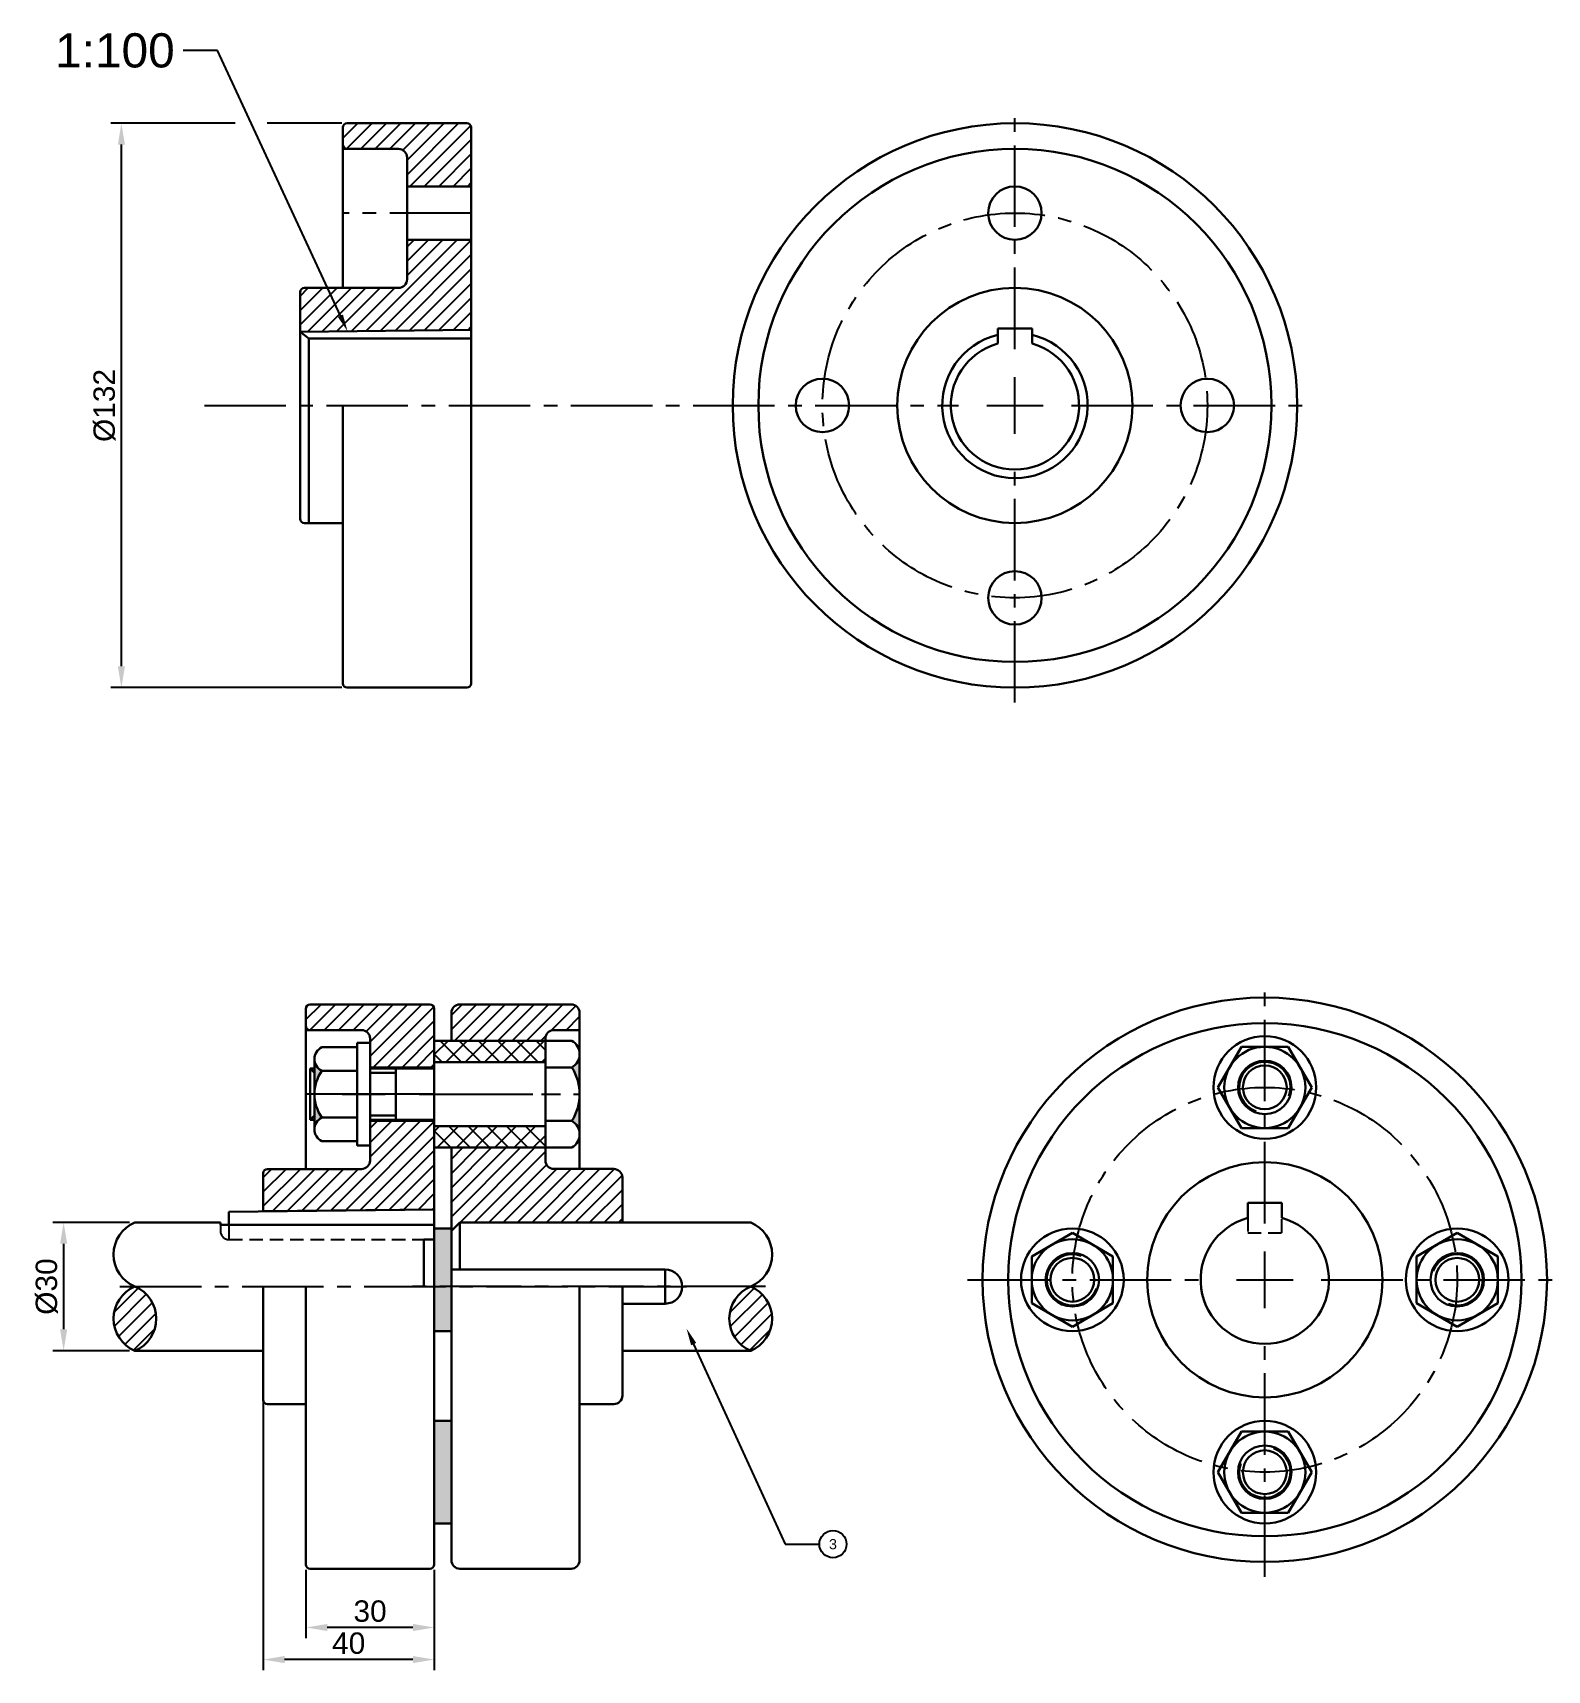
# Model space of a CAD drawing. Header units: millimetres. Extents: x 3557 to 4258, y 1072 to 1484.
# Drawn here: x 3557.3 to 3911.4, y 1072.4 to 1455.4 of the extents above; entities that cross this region are included whole.
import ezdxf
from ezdxf import colors
from ezdxf.entities.mleader import LeaderData, LeaderLine
from ezdxf.enums import TextEntityAlignment as Align
from ezdxf.math import Vec2, Vec3

# ---------------------------------------------------------------- set-up
doc = ezdxf.new("R2010")
doc.units = ezdxf.units.MM
doc.linetypes.add('CENTER2', pattern=[28.575, 19.05, -3.175, 3.175, -3.175])
doc.linetypes.add('HIDDEN2', pattern=[4.7625, 3.175, -1.5875])
for name, color, linetype in [('center lines', 1, 'CENTER2'), ('Dimention', 5, 'Continuous'), ('Hatching', 7, 'Continuous'), ('Hidden lines', 8, 'HIDDEN2')]:
    doc.layers.add(name, color=color, linetype=linetype)
doc.layers.add('Drawing', color=7, linetype='Continuous', lineweight=30)
doc.layers.add('Leaders', color=7, linetype='Continuous', lineweight=30)
doc.styles.get("Standard").update_dxf_attribs({"font": 'arial.ttf'})
doc.dimstyles.new('ISO-25', dxfattribs={"dimscale": 2, "dimtxt": 2.5, "dimasz": 2.5, "dimexe": 1.25, "dimexo": 0.625, "dimtad": 1, "dimtoh": 1, "dimdsep": 46, "dimtxsty": 'Standard', "dimcen": 2.5, "dimadec": 0, "dimazin": 0, "dimtfac": 1, "dimtmove": 0, "dimatfit": 3, "dimfxl": 1, "dimarcsym": 0})
pattern_1 = [(45, (-2213.112, -198.1182), (-1.683798, 1.683798), [])]

# ---------------------------------------------------------------- blocks, each defined once
blk = doc.blocks.new('*U1')
at = {"layer": 'Drawing'}
blk.add_circle((0, 0), 6.25, dxfattribs=at)
blk = doc.blocks.new('*U2')
at = {"layer": 'center lines', "color": 0, "linetype": 'ByBlock', "lineweight": -2, "transparency": 16777216}
blk.add_blockref('*U1', (3786.93, 1413.21), dxfattribs=at)
for p, rotation in [((3741.93, 1368.21), 90), ((3831.93, 1368.21), 270), ((3786.93, 1323.21), 180)]:
    blk.add_blockref('*U1', p, dxfattribs=dict(at, rotation=rotation))
blk = doc.blocks.new('*D3')
at = {"layer": 'Defpoints', "color": 0, "transparency": 16777216}
for p in [(3577.99, 1434.21), (3630.79, 1434.21), (3630.79, 1302.21)]:
    blk.add_point(p, dxfattribs=at)
at = {"layer": 'Dimention', "color": 0, "lineweight": -2, "transparency": 16777216}
for p, q in [((3604.58, 1434.21), (3575.49, 1434.21)), ((3629.54, 1434.21), (3612.08, 1434.21)), ((3577.99, 1307.21), (3577.99, 1429.21)), ((3629.54, 1302.21), (3575.49, 1302.21))]:
    blk.add_line(p, q, dxfattribs=at)
at = {"layer": 'Dimention', "color": 0, "transparency": 16777216}
for points in [[(3577.16, 1429.21), (3578.82, 1429.21), (3577.99, 1434.21)], [(3577.16, 1307.21), (3578.82, 1307.21), (3577.99, 1302.21)]]:
    blk.add_solid(points, dxfattribs=at)
at = {"layer": 'Dimention', "color": 0, "transparency": 16777216, "insert": (3574.05, 1368.21), "char_height": 5, "attachment_point": 5, "rotation": 90}
blk.add_mtext('%%C132', dxfattribs=at)
blk = doc.blocks.new('*U111')
at = {"layer": 'center lines', "color": 0, "linetype": 'CENTER2', "transparency": 16777216}
blk.add_line((-16.5, 0), (16.5, 0), dxfattribs=at)
blk = doc.blocks.new('*U113')
at = {"layer": 'center lines', "color": 0, "linetype": 'CENTER2', "transparency": 16777216}
blk.add_line((7.65, 0), (-7.65, 0), dxfattribs=at)
blk = doc.blocks.new('*U105')
at = {"layer": 'center lines', "color": 0, "linetype": 'CENTER2', "transparency": 16777216}
blk.add_line((-5, 0), (5, 0), dxfattribs=at)
blk = doc.blocks.new('*U125')
at = {"layer": 'Drawing'}
blk.add_circle((0, 0), 6.25, dxfattribs=at)
blk = doc.blocks.new('*U126')
at = {"layer": 'Drawing', "color": 0, "linetype": 'ByBlock', "lineweight": -2, "transparency": 16777216}
blk.add_blockref('*U125', (3786.93, 1413.21), dxfattribs=at)
for p, rotation in [((3741.93, 1368.21), 90), ((3831.93, 1368.21), 270), ((3786.93, 1323.21), 180)]:
    blk.add_blockref('*U125', p, dxfattribs=dict(at, rotation=rotation))
blk = doc.blocks.new('*U127')
at = {"layer": 'center lines', "color": 0, "linetype": 'CENTER2', "transparency": 16777216}
for p, q in [((0, 13.2), (0, 69.5)), ((-69.5, 0), (-13.2, 0)), ((13.2, 0), (69.5, 0)), ((0, -69.5), (0, -13.2))]:
    blk.add_line(p, q, dxfattribs=at)
at = {"layer": 'center lines', "color": 0, "linetype": 'Continuous', "transparency": 16777216}
for p, q in [((0, -6.6), (0, 6.6)), ((-6.6, 0), (6.6, 0))]:
    blk.add_line(p, q, dxfattribs=at)
blk = doc.blocks.new('*U128')
at = {"layer": 'Drawing'}
blk.add_circle((0, 0), 12, dxfattribs=at)
blk = doc.blocks.new('*U129')
at = {"layer": 'Drawing', "color": 0, "linetype": 'ByBlock', "lineweight": -2, "transparency": 16777216}
blk.add_blockref('*U128', (5965.94, 1405.24), dxfattribs=at)
for p, rotation in [((5920.94, 1360.24), 90), ((6010.94, 1360.24), 270), ((5965.94, 1315.24), 180)]:
    blk.add_blockref('*U128', p, dxfattribs=dict(at, rotation=rotation))
blk = doc.blocks.new('*U28')
at = {"color": 0, "linetype": 'Continuous'}
for p, q in [((-9.5, 5.48), (0, 10.97)), ((9.5, 5.48), (0, 10.97)), ((-9.5, -5.48), (-9.5, 5.48)), ((9.5, -5.48), (9.5, 5.48)), ((-9.5, -5.48), (0, -10.97)), ((9.5, -5.48), (0, -10.97))]:
    blk.add_line(p, q, dxfattribs=at)
for radius in [9.5, 5.12]:
    blk.add_circle((0, 0), radius, dxfattribs=at)
blk.add_arc((0, 0), 6, 250, 160, dxfattribs=at)
blk = doc.blocks.new('*U130')
at = {"layer": 'Drawing', "rotation": 90}
blk.add_blockref('*U28', (0, 0), dxfattribs=at)
blk = doc.blocks.new('*U131')
at = {"layer": 'Drawing', "color": 0, "linetype": 'ByBlock', "lineweight": -2, "transparency": 16777216}
blk.add_blockref('*U130', (5965.94, 1405.24), dxfattribs=at)
for p, rotation in [((5920.94, 1360.24), 90), ((6010.94, 1360.24), 270), ((5965.94, 1315.24), 180)]:
    blk.add_blockref('*U130', p, dxfattribs=dict(at, rotation=rotation))
blk = doc.blocks.new('*U133')
at = {"layer": 'center lines', "color": 0, "linetype": 'CENTER2', "transparency": 16777216}
blk.add_line((-16, 0), (116.52, 0), dxfattribs=at)
blk = doc.blocks.new('*U135')
at = {"layer": 'center lines', "color": 0, "linetype": 'CENTER2', "transparency": 16777216}
blk.add_line((28, 0), (-55.37, 0), dxfattribs=at)
blk = doc.blocks.new('_TagCircle - Imperial')
at = {"color": 0, "linetype": 'ByBlock', "lineweight": -2, "transparency": 16777216}
blk.add_circle((0, 0), 0.125, dxfattribs=at)
at = {"color": 0, "transparency": 16777216}
blk.add_attdef('TAGNUMBER', text='', height=0.09375, dxfattribs=at).set_placement((0, -0.046875), align=Align.CENTER)
blk = doc.blocks.new('*D140')
at = {"layer": 'Defpoints', "color": 0, "transparency": 16777216}
for p in [(3581.14, 1177.13), (3564.48, 1147.13), (3581.14, 1147.13)]:
    blk.add_point(p, dxfattribs=at)
at = {"layer": 'Dimention', "color": 0, "lineweight": -2, "transparency": 16777216}
for p, q in [((3579.89, 1177.13), (3561.98, 1177.13)), ((3564.48, 1172.13), (3564.48, 1152.13)), ((3579.89, 1147.13), (3561.98, 1147.13))]:
    blk.add_line(p, q, dxfattribs=at)
at = {"layer": 'Dimention', "color": 0, "transparency": 16777216}
for points in [[(3563.65, 1172.13), (3565.32, 1172.13), (3564.48, 1177.13)], [(3563.65, 1152.13), (3565.32, 1152.13), (3564.48, 1147.13)]]:
    blk.add_solid(points, dxfattribs=at)
at = {"layer": 'Dimention', "color": 0, "transparency": 16777216, "insert": (3560.54, 1162.13), "char_height": 5, "attachment_point": 5, "rotation": 90}
blk.add_mtext('%%C30', dxfattribs=at)
blk = doc.blocks.new('*D143')
at = {"layer": 'Defpoints', "color": 0, "transparency": 16777216}
for p in [(3621.14, 1097.13), (3651.14, 1097.13), (3621.14, 1082.39)]:
    blk.add_point(p, dxfattribs=at)
at = {"layer": 'Dimention', "color": 0, "lineweight": -2, "transparency": 16777216}
for p, q in [((3621.14, 1095.88), (3621.14, 1079.89)), ((3651.14, 1095.88), (3651.14, 1079.89)), ((3646.14, 1082.39), (3626.14, 1082.39))]:
    blk.add_line(p, q, dxfattribs=at)
at = {"layer": 'Dimention', "color": 0, "transparency": 16777216}
for points in [[(3626.14, 1083.22), (3626.14, 1081.55), (3621.14, 1082.39)], [(3646.14, 1083.22), (3646.14, 1081.55), (3651.14, 1082.39)]]:
    blk.add_solid(points, dxfattribs=at)
at = {"layer": 'Dimention', "color": 0, "transparency": 16777216, "insert": (3636.14, 1086.19), "char_height": 5, "attachment_point": 5}
blk.add_mtext('30', dxfattribs=at)
blk = doc.blocks.new('*D144')
at = {"layer": 'Defpoints', "color": 0, "transparency": 16777216}
for p in [(3611.14, 1138.91), (3651.14, 1097.13), (3611.14, 1074.89)]:
    blk.add_point(p, dxfattribs=at)
at = {"layer": 'Dimention', "color": 0, "lineweight": -2, "transparency": 16777216}
for p, q in [((3611.14, 1137.66), (3611.14, 1072.39)), ((3651.14, 1095.88), (3651.14, 1072.39)), ((3646.14, 1074.89), (3616.14, 1074.89))]:
    blk.add_line(p, q, dxfattribs=at)
at = {"layer": 'Dimention', "color": 0, "transparency": 16777216}
for points in [[(3616.14, 1075.72), (3616.14, 1074.05), (3611.14, 1074.89)], [(3646.14, 1075.72), (3646.14, 1074.05), (3651.14, 1074.89)]]:
    blk.add_solid(points, dxfattribs=at)
at = {"layer": 'Dimention', "color": 0, "transparency": 16777216, "insert": (3631.14, 1078.69), "char_height": 5, "attachment_point": 5}
blk.add_mtext('40', dxfattribs=at)

msp = doc.modelspace()

# ---------------------------------------------------------------- hatches: boundary and pattern name
at = {"layer": 'Hatching'}
h = msp.add_hatch(dxfattribs=at)
h.set_pattern_fill('ANSI31', color=8, scale=0.75)
h.paths.add_polyline_path([(3659.794, 1433.214, 0.4142136), (3658.794, 1434.214), (3630.794, 1434.214, 0.4142136), (3629.794, 1433.214), (3629.794, 1429.214, 0.4142136), (3630.794, 1428.214), (3642.794, 1428.214, -0.4142136), (3644.794, 1426.214), (3644.794, 1419.464), (3659.794, 1419.464)])
h.paths.add_polyline_path([(3659.794, 1406.964), (3644.794, 1406.964), (3644.794, 1397.714, -0.4142136), (3642.794, 1395.714), (3620.794, 1395.714, 0.4142136), (3619.794, 1394.714), (3619.794, 1385.472), (3619.798, 1385.469), (3659.794, 1385.869)])
h.paths.add_polyline_path([(4175.107, 1397.061), (4175.107, 1400.057), (4153.107, 1400.057), (4153.107, 1385.561), (4193.107, 1385.161), (4193.107, 1393.061, 0.4142136), (4191.107, 1395.061), (4177.107, 1395.061, -0.4142136)])
h.paths.add_polyline_path([(4183.107, 1431.56, 0.4142136), (4181.107, 1433.56), (4157.485, 1433.56), (4158.849, 1425.057), (4175.107, 1425.057), (4175.107, 1425.56, -0.4142136), (4177.107, 1427.56), (4183.107, 1427.56)])
h.paths.add_polyline_path([(4157.485, 1433.56), (4155.107, 1433.56, 0.4142136), (4153.107, 1431.56), (4153.107, 1425.057), (4158.849, 1425.057)])
h = msp.add_hatch(dxfattribs=at)
h.set_pattern_fill('ANSI31', color=8, scale=0.75)
h.set_pattern_definition(pattern_1)
h.paths.add_polyline_path([(3651.144, 1213.376), (3651.144, 1227.126, 0.4142136), (3650.144, 1228.126), (3622.144, 1228.126, 0.4142136), (3621.144, 1227.126), (3621.144, 1223.126, 0.4142136), (3622.144, 1222.126), (3634.144, 1222.126, -0.4142136), (3636.144, 1220.126), (3636.144, 1213.376)])
h.paths.add_polyline_path([(3651.144, 1180.126), (3651.144, 1200.876), (3636.144, 1200.876), (3636.144, 1191.626, -0.4142136), (3634.144, 1189.626), (3612.144, 1189.626, 0.4142136), (3611.144, 1188.626), (3611.144, 1179.726)])
h = msp.add_hatch(dxfattribs=at)
h.set_pattern_fill('ANSI31', color=8, scale=0.75)
h.set_pattern_definition([(45, (-2053.9492, -196.531), (-1.683798, 1.683798), [])])
h.paths.add_polyline_path([(3657.144, 1228.126, 0.4142136), (3655.144, 1226.126), (3655.144, 1219.626), (3677.144, 1219.626), (3677.144, 1220.126, -0.4142136), (3679.144, 1222.126), (3685.144, 1222.126), (3685.144, 1226.126, 0.4142136), (3683.144, 1228.126)])
h.paths.add_polyline_path([(3655.144, 1194.622), (3655.144, 1175.126), (3657.144, 1177.126), (3695.144, 1177.126), (3695.144, 1187.627, 0.4142136), (3693.144, 1189.627), (3679.144, 1189.627, -0.4142136), (3677.144, 1191.627), (3677.144, 1194.622)])
h.paths.add_polyline_path([(3725.144, 1147.126, 0.6666667), (3725.144, 1162.126, 0.6666667)])
h = msp.add_hatch(dxfattribs=at)
h.set_pattern_fill('ANSI37')
h.set_pattern_definition([(45, (-585.2305, -7.1194), (-2.245064, 2.245064), []), (135, (-585.2305, -7.1194), (-2.245064, -2.245064), [])])
h.paths.add_polyline_path([(3677.144, 1214.626), (3677.144, 1219.626), (3651.144, 1219.626), (3651.144, 1214.626)])
h.paths.add_polyline_path([(3677.144, 1194.626), (3677.144, 1199.626), (3651.144, 1199.626), (3651.144, 1194.626)])
h = msp.add_hatch(color=8, dxfattribs=at)
h.dxf.hatch_style = 1
h.paths.add_polyline_path([(3624.851, 1212.611, -0.2679492), (3623.144, 1215.139), (3623.144, 1207.126, -0.1520442)])
h.paths.add_polyline_path([(3623.144, 1207.126), (3623.144, 1202.126), (3623.144, 1199.144, -0.2655717), (3624.851, 1201.641, -0.1520442)])
h = msp.add_hatch(color=8, dxfattribs=at)
h.dxf.hatch_style = 1
h.paths.add_polyline_path([(3685.144, 1216.503, -0.2681946), (3683.339, 1213.376, -0.1415215), (3685.144, 1207.126)])
h.paths.add_polyline_path([(3683.339, 1200.876, -0.2679492), (3685.144, 1197.753), (3685.144, 1207.126, -0.1415215)])
h = msp.add_hatch(color=9, dxfattribs=at)
h.dxf.hatch_style = 1
h.paths.add_polyline_path([(3655.144, 1175.126), (3655.144, 1175.713), (3651.144, 1175.713), (3651.144, 1162.126), (3655.144, 1162.126)])
h.paths.add_polyline_path([(3655.144, 1162.126), (3651.144, 1162.126), (3651.144, 1151.713), (3655.144, 1151.713)])
h.paths.add_polyline_path([(3655.144, 1130.713), (3651.144, 1130.713), (3651.144, 1106.713), (3655.144, 1106.713)])
h = msp.add_hatch(dxfattribs=at)
h.set_pattern_fill('ANSI31', color=8, scale=0.75)
h.set_pattern_definition(pattern_1)
h.paths.add_polyline_path([(3581.144, 1162.126, 0.6666667), (3581.144, 1147.126, 0.6666667)])

# ---------------------------------------------------------------- linework, layer by layer
at = {"layer": 'center lines', "linetype": 'CENTER2'}
for p, q in [((3786.932, 1381.414), (3786.932, 1437.714)), ((3659.794, 1413.214), (3629.794, 1413.214)), ((3597.383, 1368.214), (3773.732, 1368.214)), ((3800.132, 1368.214), (3856.432, 1368.214)), ((3786.932, 1298.714), (3786.932, 1355.014)), ((3633.144, 1207.126), (3621.144, 1207.126)), ((3651.144, 1207.126), (3636.144, 1207.126)), ((3655.144, 1207.126), (3685.144, 1207.126))]:
    msp.add_line(p, q, dxfattribs=at)
at = {"layer": 'center lines', "linetype": 'Continuous'}
for p, q in [((3786.932, 1361.614), (3786.932, 1374.814)), ((3780.332, 1368.214), (3793.532, 1368.214))]:
    msp.add_line(p, q, dxfattribs=at)
at = {"layer": 'center lines', "linetype": 'CENTER2'}
for centre in [(3786.932, 1368.214), (3845.362, 1163.713)]:
    msp.add_circle(centre, 45, dxfattribs=at)
at = {"layer": 'Drawing'}
for p, q in [((3629.794, 1433.214), (3629.794, 1395.714)), ((3658.794, 1434.214), (3630.794, 1434.214)), ((3659.794, 1433.214), (3659.794, 1303.214)), ((3642.794, 1428.214), (3629.794, 1428.214)), ((3644.794, 1426.214), (3644.794, 1397.714)), ((3659.794, 1419.464), (3644.794, 1419.464)), ((3659.794, 1406.964), (3644.794, 1406.964)), ((3619.794, 1394.714), (3619.794, 1341.714)), ((3642.794, 1395.714), (3620.794, 1395.714)), ((3659.794, 1385.869), (3619.794, 1385.469)), ((3621.794, 1383.869), (3619.798, 1385.469)), ((3659.794, 1383.869), (3621.794, 1383.869)), ((3621.794, 1383.869), (3621.794, 1340.714)), ((3782.932, 1386.214), (3790.932, 1386.214)), ((3782.932, 1382.671), (3782.932, 1386.214)), ((3790.932, 1382.671), (3790.932, 1386.214)), ((3629.794, 1368.214), (3629.794, 1303.214)), ((3629.794, 1340.714), (3620.794, 1340.714)), ((3658.794, 1302.214), (3630.794, 1302.214)), ((3621.144, 1227.126), (3621.144, 1189.626)), ((3650.144, 1228.126), (3622.144, 1228.126)), ((3651.144, 1227.126), (3651.144, 1097.126)), ((3655.144, 1226.126), (3655.144, 1219.622)), ((3657.144, 1228.126), (3683.144, 1228.126)), ((3685.144, 1226.126), (3685.144, 1189.627)), ((3634.144, 1222.126), (3621.144, 1222.126)), ((3679.144, 1222.126), (3685.144, 1222.126)), ((3633.144, 1218.096), (3624.851, 1218.096)), ((3636.144, 1220.126), (3636.144, 1213.126)), ((3651.144, 1219.626), (3677.144, 1219.626)), ((3651.144, 1219.626), (3651.144, 1194.626)), ((3655.144, 1219.622), (3677.144, 1219.622)), ((3677.144, 1220.126), (3677.144, 1191.627)), ((3677.144, 1219.626), (3677.144, 1194.626)), ((3683.339, 1219.626), (3677.144, 1219.626)), ((3677.144, 1219.626), (3677.144, 1194.626)), ((3651.144, 1214.626), (3677.144, 1214.626)), ((3677.144, 1214.626), (3651.144, 1214.626)), ((3651.144, 1214.626), (3651.144, 1199.626)), ((3685.144, 1216.503), (3685.144, 1197.749)), ((3622.144, 1213.126), (3622.144, 1201.126)), ((3623.144, 1212.126), (3622.144, 1213.126)), ((3623.144, 1213.126), (3622.144, 1213.126)), ((3623.144, 1212.126), (3623.144, 1202.126)), ((3651.144, 1213.376), (3636.144, 1213.376)), ((3651.144, 1213.126), (3636.144, 1213.126)), ((3642.144, 1212.126), (3636.144, 1212.126)), ((3642.144, 1213.126), (3642.144, 1201.126)), ((3683.339, 1213.376), (3677.144, 1213.376)), ((3623.144, 1202.126), (3622.144, 1201.126)), ((3623.144, 1201.126), (3622.144, 1201.126)), ((3642.144, 1202.126), (3636.144, 1202.126)), ((3651.144, 1201.126), (3636.144, 1201.126)), ((3636.144, 1201.126), (3636.144, 1191.626)), ((3651.144, 1200.876), (3636.144, 1200.876)), ((3651.144, 1199.626), (3677.144, 1199.626)), ((3677.144, 1199.626), (3651.144, 1199.626)), ((3683.339, 1200.876), (3677.144, 1200.876)), ((3651.144, 1194.626), (3677.144, 1194.626)), ((3655.144, 1194.626), (3655.144, 1098.127)), ((3655.144, 1194.622), (3677.144, 1194.622)), ((3683.339, 1194.626), (3677.144, 1194.626)), ((3611.144, 1188.626), (3611.144, 1179.726)), ((3634.144, 1189.626), (3612.144, 1189.626)), ((3679.144, 1189.627), (3693.144, 1189.627)), ((3695.144, 1187.627), (3695.144, 1177.126)), ((3651.144, 1180.126), (3603.144, 1179.646)), ((3603.144, 1179.646), (3603.144, 1176.583)), ((3611.144, 1179.726), (3651.144, 1180.126)), ((3651.144, 1173.126), (3651.144, 1180.126)), ((3841.362, 1181.713), (3849.362, 1181.713)), ((3841.362, 1178.17), (3841.362, 1181.713)), ((3849.362, 1181.713), (3841.362, 1181.713)), ((3841.362, 1181.713), (3841.362, 1178.17)), ((3849.362, 1178.17), (3849.362, 1181.713)), ((3849.362, 1178.17), (3849.362, 1181.713)), ((3581.144, 1177.126), (3601.144, 1177.126)), ((3601.144, 1177.126), (3601.144, 1176.583)), ((3601.144, 1176.583), (3651.144, 1176.583)), ((3657.144, 1177.126), (3655.144, 1175.126)), ((3725.144, 1177.126), (3657.144, 1177.126)), ((3657.144, 1166.126), (3657.144, 1177.126)), ((3648.703, 1162.126), (3648.703, 1173.126)), ((3648.703, 1173.126), (3651.144, 1173.126)), ((3655.144, 1175.713), (3651.144, 1175.713)), ((3655.144, 1175.126), (3655.144, 1149.126)), ((3655.144, 1166.126), (3705.144, 1166.126)), ((3705.144, 1166.126), (3705.144, 1158.126)), ((3611.144, 1162.126), (3611.144, 1135.626)), ((3621.144, 1162.126), (3621.144, 1097.126)), ((3685.144, 1162.127), (3685.144, 1098.127)), ((3695.144, 1162.126), (3695.144, 1136.627)), ((3695.144, 1158.126), (3705.144, 1158.126)), ((3655.144, 1151.713), (3651.144, 1151.713)), ((3581.144, 1147.126), (3611.144, 1147.126)), ((3725.144, 1147.126), (3695.144, 1147.126)), ((3621.144, 1134.626), (3612.144, 1134.626)), ((3685.144, 1134.627), (3693.144, 1134.627)), ((3655.144, 1130.713), (3651.144, 1130.713)), ((3655.144, 1106.713), (3651.144, 1106.713)), ((3650.144, 1096.126), (3622.144, 1096.126)), ((3657.144, 1096.127), (3683.144, 1096.127))]:
    msp.add_line(p, q, dxfattribs=at)
msp.add_lwpolyline([(3633.144, 1219.126), (3636.144, 1219.126), (3636.144, 1195.126), (3633.144, 1195.126)], close=True, dxfattribs=at)
for centre, radius in [((3786.932, 1368.214), 66), ((3786.932, 1368.214), 60), ((3786.932, 1368.214), 27.5), ((3845.362, 1163.713), 66), ((3845.362, 1163.713), 60), ((3845.362, 1208.713), 6.25), ((3845.362, 1163.713), 27.5)]:
    msp.add_circle(centre, radius, dxfattribs=at)
for centre, radius, start, end in [((3630.794, 1433.214), 1, 90, 180), ((3658.794, 1433.214), 1, 0, 90), ((3630.794, 1429.214), 1, 180, 270), ((3642.794, 1426.214), 2, 0, 90), ((3620.794, 1394.714), 1, 90, 180), ((3642.794, 1397.714), 2, 270, 0), ((3786.932, 1368.214), 17, 103.60896, 76.39104), ((3786.932, 1368.214), 15, 105.46601, 74.53399), ((3620.794, 1341.714), 1, 180, 270), ((3630.794, 1303.214), 1, 180, 270), ((3658.794, 1303.214), 1, 270, 0), ((3622.144, 1227.126), 1, 90, 180), ((3650.144, 1227.126), 1, 0, 90), ((3657.144, 1226.126), 2, 90, 180), ((3683.144, 1226.126), 2, 0, 90), ((3622.144, 1223.126), 1, 180, 270), ((3634.144, 1220.126), 2, 0, 90), ((3679.144, 1220.126), 2, 90, 180), ((3681.536, 1216.501), 3.607, 299.97376, 60.02624), ((3673.422, 1207.126), 11.722, 327.77963, 32.22037), ((3681.536, 1197.751), 3.607, 299.97376, 60.02624), ((3634.144, 1191.626), 2, 270, 0), ((3679.144, 1191.627), 2, 180, 270), ((3612.144, 1188.626), 1, 90, 180), ((3693.144, 1187.627), 2, 0, 90), ((3584.269, 1169.626), 8.125, 112.61986, 247.38014), ((3722.019, 1169.626), 8.125, 292.61986, 67.38014), ((3845.362, 1163.713), 15, 105.46601, 74.53399), ((3705.144, 1162.126), 4, 270, 90), ((3584.269, 1154.626), 8.125, 112.61986, 247.38014), ((3578.019, 1154.626), 8.125, 292.61986, 67.38014), ((3728.269, 1154.626), 8.125, 112.61986, 247.38014), ((3722.019, 1154.626), 8.125, 292.61986, 67.38014), ((3612.144, 1135.626), 1, 180, 270), ((3693.144, 1136.627), 2, 270, 0), ((3622.144, 1097.126), 1, 180, 270), ((3650.144, 1097.126), 1, 270, 0), ((3657.144, 1098.127), 2, 180, 270), ((3683.144, 1098.127), 2, 270, 0)]:
    msp.add_arc(centre, radius, start, end, dxfattribs=at)
at = {"layer": 'Hidden lines'}
for p, q in [((3601.144, 1176.583), (3601.144, 1175.126)), ((3603.144, 1176.583), (3603.144, 1173.126)), ((3841.362, 1178.17), (3841.362, 1174.713)), ((3849.362, 1174.713), (3849.362, 1178.17)), ((3603.144, 1173.126), (3646.628, 1173.126)), ((3646.628, 1173.126), (3648.703, 1173.126)), ((3841.362, 1174.713), (3849.362, 1174.713))]:
    msp.add_line(p, q, dxfattribs=at)
msp.add_arc((3603.144, 1175.126), 2, 180, 270, dxfattribs=at)
at = {"layer": 'Leaders'}
for p, q in [((3633.144, 1196.156), (3633.144, 1218.096)), ((3623.144, 1198.654), (3623.144, 1215.568)), ((3633.144, 1212.611), (3624.851, 1212.611)), ((3633.144, 1201.641), (3624.851, 1201.641)), ((3633.144, 1196.156), (3624.851, 1196.156))]:
    msp.add_line(p, q, dxfattribs=at)
for centre, radius, start, end in [((3626.186, 1215.353), 3.05, 115.96206, 244.03794), ((3632.807, 1207.126), 9.664, 145.41889, 214.58111), ((3626.182, 1198.899), 3.048, 115.89249, 244.10751)]:
    msp.add_arc(centre, radius, start, end, dxfattribs=at)

# ---------------------------------------------------------------- block references
at = {"layer": 'center lines'}
msp.add_blockref('*U2', (0, 0), dxfattribs=at)
at = {"layer": 'center lines', "linetype": 'CENTER2'}
for name, p in [('*U127', (3845.362, 1163.713)), ('*U113', (3628.997, 1207.126)), ('*U105', (3634.644, 1207.126)), ('*U111', (3664.144, 1207.126)), ('*U133', (3593.644, 1162.126)), ('*U135', (3700.644, 1162.126))]:
    msp.add_blockref(name, p, dxfattribs=at)
at = {"layer": 'Drawing'}
for name, p in [('*U129', (-2120.573, -196.531)), ('*U131', (-2120.573, -196.531)), ('*U126', (58.43, -204.501))]:
    msp.add_blockref(name, p, dxfattribs=at)

# ---------------------------------------------------------------- dimensions: what is measured, and where the dimension line sits
at = {"layer": 'Dimention'}
dim = msp.add_linear_dim(base=(3577.989, 1434.214), p1=(3630.794, 1302.214), p2=(3630.794, 1434.214), angle=90, text='%%C<>', dimstyle='ISO-25', dxfattribs=at)
dim.commit()
dim.dimension.update_dxf_attribs({"geometry": '*D3', "text_midpoint": (3577.989, 1368.214), "dimtype": 160})
dim = msp.add_linear_dim(base=(3564.485, 1147.126), p1=(3581.144, 1177.126), p2=(3581.144, 1147.126), angle=90, text='%%C<>', dimstyle='ISO-25', dxfattribs=at)
dim.commit()
dim.dimension.update_dxf_attribs({"geometry": '*D140', "text_midpoint": (3560.542, 1162.126)})
for base, p2, picture, middle in [((3611.144, 1074.888), (3611.144, 1138.91), '*D144', (3631.144, 1078.691)), ((3621.144, 1082.388), (3621.144, 1097.126), '*D143', (3636.144, 1086.193))]:
    dim = msp.add_linear_dim(base=base, p1=(3651.144, 1097.126), p2=p2, dimstyle='ISO-25', dxfattribs=at)
    dim.commit()
    dim.dimension.update_dxf_attribs({"geometry": picture, "text_midpoint": middle})

# ---------------------------------------------------------------- leaders
ml = msp.add_multileader_mtext('Standard', dxfattribs=at)
ml.set_content('1:100', color=256)
ml.set_leader_properties()
ml.build(insert=Vec2(0, 0))
ctx = ml.context
ctx.base_point, ctx.char_height, ctx.plane_origin = Vec3(3562.241, 1451.199), 8, Vec3(3630.869, 1385.58)
ctx.text_align_type = 2
notes = []
notes.append((ctx, [(0, (1, 1, 0), (3600.457, 1451.199), (-1, 0), 8, [(0, [(3630.869, 1385.58)], 0, [])])]))
ctx.mtext.insert, ctx.mtext.alignment, ctx.mtext.flow_direction = Vec3(3590.457, 1455.267), 3, 5
at = {"layer": 'Leaders'}
ml = msp.add_multileader_block('Standard', dxfattribs=at)
ml.set_content('_TagCircle - Imperial', color=256, scale=25.4)
ml.set_attribute('TAGNUMBER', '3', width=0)
ml.set_leader_properties()
ml.build(insert=Vec2(0, 0))
ctx = ml.context
ctx.base_point, ctx.plane_origin = Vec3(3741.209, 1101.882), Vec3(3710.144, 1152.301)
notes.append((ctx, [(0, (1, 1, 0), (3733.209, 1101.882), (1, 0), 8, [(0, [(3710.144, 1152.301)], 0, [])])]))
ctx.block.insert = Vec3(3744.384, 1101.882)
for ctx, leaders in notes:
    for number, flags, end, landing, length, lines in leaders:
        leader = LeaderData()
        leader.index, (leader.has_last_leader_line, leader.has_dogleg_vector, leader.attachment_direction) = number, flags
        leader.last_leader_point, leader.dogleg_vector, leader.dogleg_length = Vec3(end), Vec3(landing), length
        for number, points, colour, breaks in lines:
            line = LeaderLine()
            line.index, line.vertices, line.color, line.breaks = number, Vec3.list(points), colors.encode_raw_color(colour), breaks
            leader.lines.append(line)
        ctx.leaders.append(leader)

doc.saveas('drawing.dxf')
